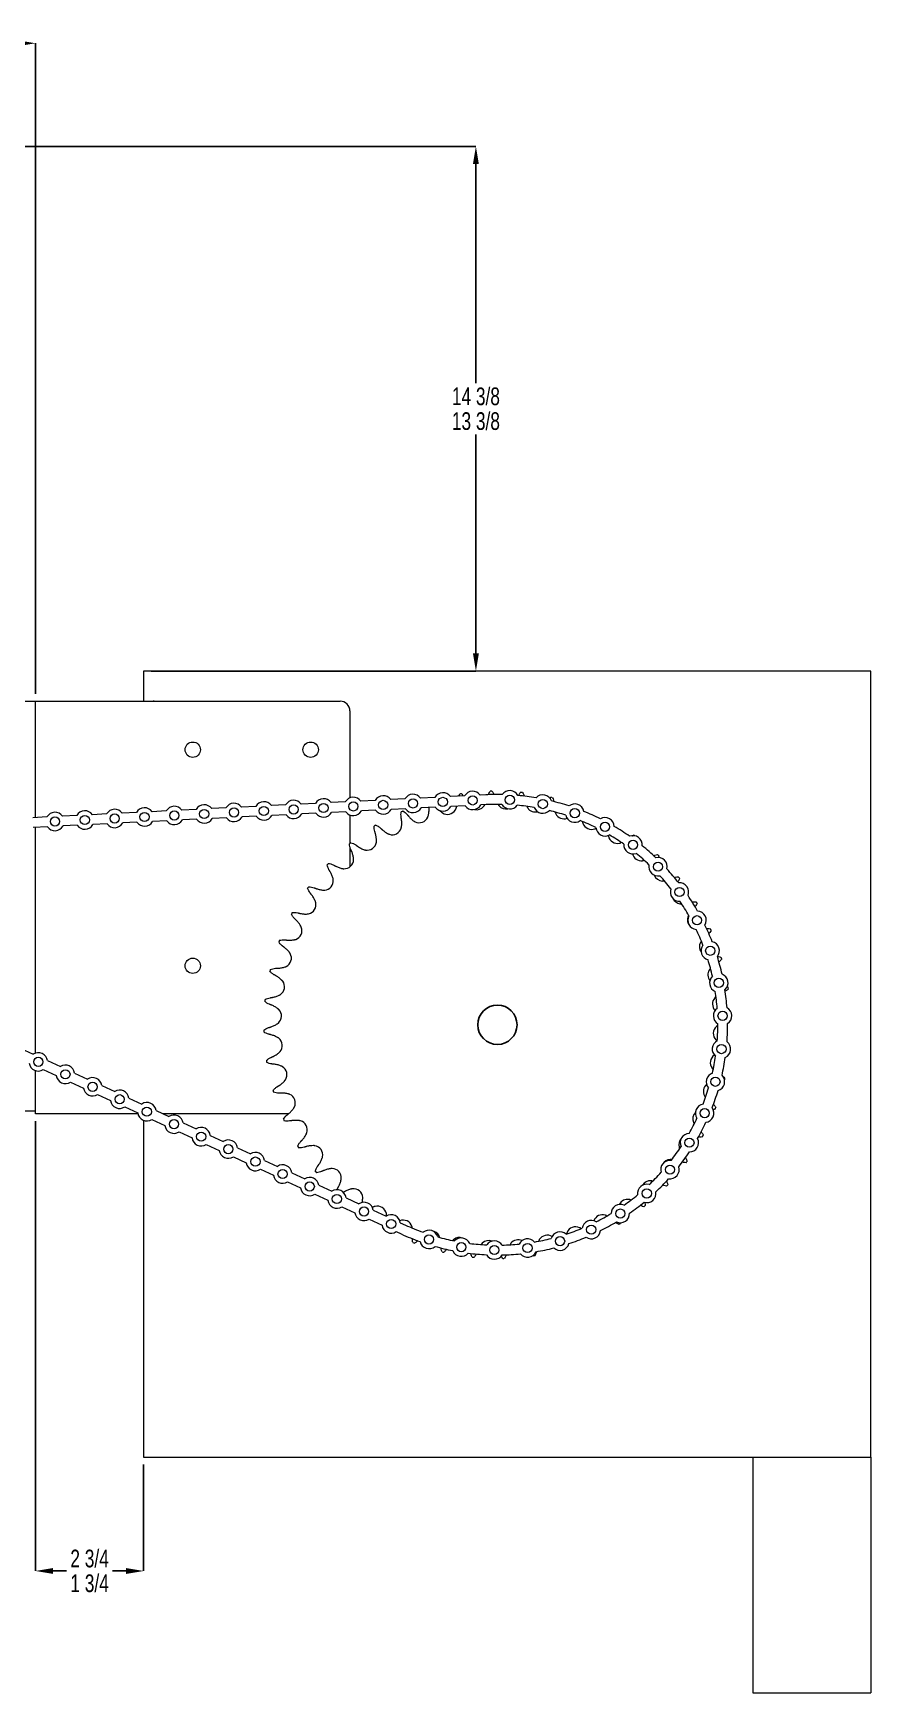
# Model space of a CAD drawing. Header units: inches. Extents: x 2.2 to 25.3, y 6.2 to 20.3.
# Drawn here: x 18.18 to 25.28, y 6.19 to 20.26 of the extents above; entities that cross this region are included whole.
import ezdxf

# ---------------------------------------------------------------- set-up
doc = ezdxf.new("R2010")
doc.units = ezdxf.units.IN
doc.header["$MEASUREMENT"] = 0
doc.header["$PDSIZE"] = -1
doc.layers.add('DIM', color=1, linetype='Continuous')
doc.styles.add('SLDTEXTSTYLE0', font='ARIAL.TTF', dxfattribs={"width": 0.7})
doc.dimstyles.new('SLDDIMSTYLE0', dxfattribs={"dimtxt": 0.15, "dimasz": 0.15, "dimexe": 0, "dimexo": 0.0625, "dimgap": 0.0375, "dimtad": 0, "dimtih": 1, "dimtoh": 1, "dimdec": 3, "dimlfac": 3, "dimrnd": 1e-09, "dimzin": 12, "dimdsep": 46, "dimtxsty": 'SLDTEXTSTYLE0', "dimsah": 1, "dimcen": 0.09, "dimadec": 0, "dimazin": 0, "dimtfac": 1, "dimtdec": 3, "dimtofl": 0, "dimtmove": 0, "dimatfit": 3, "dimfxl": 0, "dimtolj": 1, "dimtzin": 12, "dimarcsym": 0})
doc.dimstyles.new('SLDDIMSTYLE1', dxfattribs={"dimtxt": 0.15, "dimasz": 0.15, "dimexe": 0, "dimexo": 0.0625, "dimgap": 0.0375, "dimtad": 0, "dimtih": 1, "dimtoh": 1, "dimdec": 3, "dimlfac": 3, "dimrnd": 1e-09, "dimzin": 12, "dimdsep": 46, "dimtxsty": 'SLDTEXTSTYLE0', "dimsah": 1, "dimcen": 0.09, "dimadec": 0, "dimazin": 0, "dimlim": 1, "dimtm": 1, "dimtfac": 1, "dimtdec": 3, "dimtofl": 0, "dimtmove": 0, "dimatfit": 3, "dimfxl": 0, "dimtolj": 1, "dimtzin": 12, "dimarcsym": 0})
doc.dimstyles.new('SLDDIMSTYLE2', dxfattribs={"dimtxt": 0.15, "dimasz": 0.15, "dimexe": 0, "dimexo": 0.0625, "dimgap": 0.0375, "dimtad": 0, "dimtih": 1, "dimtoh": 1, "dimdec": 3, "dimlfac": 3, "dimrnd": 1e-09, "dimzin": 12, "dimdsep": 46, "dimtxsty": 'SLDTEXTSTYLE0', "dimsah": 1, "dimcen": 0.09, "dimadec": 0, "dimazin": 0, "dimlim": 1, "dimtp": 1, "dimtfac": 1, "dimtdec": 3, "dimtofl": 0, "dimtmove": 0, "dimatfit": 3, "dimfxl": 0, "dimtolj": 1, "dimtzin": 12, "dimarcsym": 0})

# ---------------------------------------------------------------- blocks, each defined once
blk = doc.blocks.new('*D9')
at = {"layer": 'DEFPOINTS', "color": 0}
for p in [(12.676, 20.178), (18.201, 14.597), (12.676, 13.723)]:
    blk.add_point(p, dxfattribs=at)
at = {"layer": 'DIM', "color": 0, "lineweight": -2}
for p, q in [((12.676, 13.786), (12.676, 20.178)), ((12.826, 20.178), (15.168, 20.178)), ((18.051, 20.178), (15.71, 20.178)), ((18.201, 14.66), (18.201, 20.178))]:
    blk.add_line(p, q, dxfattribs=at)
at = {"layer": 'DIM', "color": 0}
for points in [[(12.826, 20.203), (12.826, 20.153), (12.676, 20.178)], [(18.051, 20.203), (18.051, 20.153), (18.201, 20.178)]]:
    blk.add_solid(points, dxfattribs=at)
at = {"layer": 'DIM', "color": 0, "insert": (15.439, 20.255), "char_height": 0.15, "attachment_point": 2, "style": 'SLDTEXTSTYLE0'}
blk.add_mtext('\\A1;16 9/16', dxfattribs=at)
blk = doc.blocks.new('*D10')
at = {"layer": 'DEFPOINTS', "color": 0}
for p in [(18.201, 11.097), (19.118, 8.186), (19.118, 7.219)]:
    blk.add_point(p, dxfattribs=at)
at = {"layer": 'DIM', "color": 0, "lineweight": -2}
for p, q in [((18.201, 11.035), (18.201, 7.219)), ((19.118, 8.123), (19.118, 7.219)), ((18.351, 7.219), (18.465, 7.219)), ((18.968, 7.219), (18.855, 7.219))]:
    blk.add_line(p, q, dxfattribs=at)
at = {"layer": 'DIM', "color": 0}
for points in [[(18.351, 7.244), (18.351, 7.194), (18.201, 7.219)], [(18.968, 7.244), (18.968, 7.194), (19.118, 7.219)]]:
    blk.add_solid(points, dxfattribs=at)
at = {"layer": 'DIM', "color": 0, "insert": (18.66, 7.4), "char_height": 0.15, "attachment_point": 2, "style": 'SLDTEXTSTYLE0'}
blk.add_mtext('\\A1;\\S2 3\\/4^ 1 3\\/4;', dxfattribs=at)
blk = doc.blocks.new('*D11')
at = {"layer": 'DEFPOINTS', "color": 0}
for p in [(16.753, 19.303), (19.118, 14.852), (21.936, 14.852)]:
    blk.add_point(p, dxfattribs=at)
at = {"layer": 'DIM', "color": 0, "lineweight": -2}
for p, q in [((16.815, 19.303), (21.936, 19.303)), ((21.936, 19.153), (21.936, 17.295)), ((21.936, 15.002), (21.936, 16.86)), ((19.181, 14.852), (21.936, 14.852))]:
    blk.add_line(p, q, dxfattribs=at)
at = {"layer": 'DIM', "color": 0}
for points in [[(21.911, 19.153), (21.961, 19.153), (21.936, 19.303)], [(21.911, 15.002), (21.961, 15.002), (21.936, 14.852)]]:
    blk.add_solid(points, dxfattribs=at)
at = {"layer": 'DIM', "color": 0, "insert": (21.936, 17.258), "char_height": 0.15, "attachment_point": 2, "style": 'SLDTEXTSTYLE0'}
blk.add_mtext('\\A1;\\S14 3\\/8^ 13 3\\/8;', dxfattribs=at)

msp = doc.modelspace()

# ---------------------------------------------------------------- linework, layer by layer
at = {"color": 7, "linetype": 'Continuous', "lineweight": 15}
for p, q in [((19.118119, 14.852349), (19.118119, 14.597266)), ((25.284786, 14.852349), (19.118119, 14.852349)), ((25.284786, 8.185683), (25.284786, 14.852349)), ((17.980786, 14.597349), (18.201453, 14.597349)), ((18.201453, 14.597349), (18.201453, 14.597266)), ((18.201453, 14.597266), (18.534786, 14.597266)), ((18.201453, 13.610016), (18.201453, 14.597266)), ((18.534786, 14.597266), (20.784786, 14.597266)), ((19.201453, 14.602349), (19.201453, 14.597266)), ((19.201453, 14.602349), (19.201453, 14.597266)), ((20.868119, 14.513933), (20.868119, 13.777047)), ((22.019696, 13.802701), (21.972747, 13.800332)), ((19.31053, 13.665985), (19.189622, 13.659883)), ((19.563542, 13.678753), (19.442633, 13.672651)), ((19.816553, 13.691521), (19.695645, 13.685419)), ((20.069564, 13.704289), (19.948656, 13.698187)), ((20.322576, 13.717057), (20.201667, 13.710955)), ((20.575587, 13.729825), (20.454679, 13.723723)), ((20.828598, 13.742593), (20.70769, 13.736492)), ((20.832798, 13.659366), (20.71189, 13.653264)), ((21.08161, 13.755361), (20.960702, 13.74926)), ((21.08581, 13.672134), (20.964902, 13.666032)), ((21.334621, 13.768129), (21.213713, 13.762027)), ((21.338821, 13.684902), (21.217913, 13.6788)), ((21.587633, 13.780897), (21.466724, 13.774796)), ((21.591833, 13.69767), (21.470924, 13.691568)), ((21.840644, 13.793665), (21.719736, 13.787564)), ((21.844844, 13.710438), (21.723936, 13.704336)), ((22.023896, 13.719474), (21.976947, 13.717104)), ((18.298485, 13.614913), (18.177576, 13.608811)), ((18.302685, 13.531685), (18.181777, 13.525584)), ((18.201453, 11.612207), (18.201453, 13.526577)), ((18.551496, 13.627681), (18.430588, 13.621579)), ((18.555696, 13.544453), (18.434788, 13.538352)), ((18.804507, 13.640449), (18.683599, 13.634347)), ((18.808707, 13.557221), (18.687799, 13.55112)), ((19.057519, 13.653217), (18.936611, 13.647115)), ((19.061719, 13.569989), (18.940811, 13.563888)), ((19.31473, 13.582758), (19.193822, 13.576656)), ((19.567742, 13.595526), (19.446833, 13.589424)), ((19.820753, 13.608293), (19.699845, 13.602192)), ((20.073764, 13.621062), (19.952856, 13.61496)), ((20.326776, 13.63383), (20.205868, 13.627728)), ((20.579787, 13.646598), (20.458879, 13.640496)), ((20.868119, 13.631578), (20.868119, 13.390642)), ((20.868119, 13.359519), (20.868119, 13.192307)), ((18.072128, 11.653627), (18.182138, 11.603092)), ((18.302334, 11.547878), (18.412345, 11.497343)), ((18.201453, 11.097266), (18.201453, 11.463037)), ((18.267549, 11.472152), (18.377559, 11.421617)), ((18.532541, 11.442129), (18.642551, 11.391594)), ((18.497755, 11.366403), (18.607765, 11.315868)), ((18.762747, 11.33638), (18.872757, 11.285845)), ((18.727961, 11.260654), (18.837971, 11.210119)), ((18.958167, 11.154905), (19.068178, 11.10437)), ((18.992953, 11.230631), (19.102964, 11.180096)), ((19.22316, 11.124882), (19.33317, 11.074347)), ((18.201453, 11.119683), (17.980786, 11.119683)), ((18.534786, 11.097266), (18.201453, 11.097266)), ((19.069454, 11.097266), (18.534786, 11.097266)), ((19.118119, 11.041475), (19.118119, 8.185683)), ((19.188374, 11.049156), (19.298384, 10.998621)), ((20.346695, 11.097266), (19.283277, 11.097266)), ((19.453366, 11.019133), (19.563376, 10.968598)), ((19.41858, 10.943407), (19.52859, 10.892872)), ((19.683572, 10.913384), (19.793582, 10.862849)), ((19.648786, 10.837658), (19.758797, 10.787123)), ((19.878993, 10.731909), (19.989003, 10.681374)), ((19.913778, 10.807635), (20.023789, 10.7571)), ((20.143985, 10.701886), (20.253995, 10.651351)), ((20.109199, 10.62616), (20.219209, 10.575625)), ((20.374191, 10.596137), (20.484201, 10.545602)), ((20.339405, 10.520411), (20.449415, 10.469876)), ((20.604397, 10.490388), (20.714407, 10.439853)), ((20.569611, 10.414662), (20.679622, 10.364127)), ((20.799818, 10.308913), (20.909828, 10.258378)), ((20.834603, 10.384639), (20.944614, 10.334104)), ((21.06481, 10.27889), (21.17482, 10.228355)), ((21.030024, 10.203164), (21.140034, 10.152629)), ((21.295016, 10.173141), (21.337733, 10.153518)), ((21.26023, 10.097415), (21.302948, 10.077792)), ((19.118119, 8.185683), (25.284786, 8.185683)), ((24.284786, 8.185683), (24.284786, 6.185683)), ((24.284786, 8.185683), (25.284786, 8.185683)), ((25.284786, 8.185683), (25.284786, 6.185683)), ((24.284786, 6.185683), (25.284786, 6.185683))]:
    msp.add_line(p, q, dxfattribs=at)
at = {"color": 7, "linetype": 'Continuous', "lineweight": 15, "flags": 128}
msp.add_lwpolyline([(22.834268, 13.700585), (22.832452, 13.701288), (22.830635, 13.701989), (22.830075, 13.702205)], dxfattribs=at)
at = {"color": 7, "linetype": 'Continuous', "lineweight": 15}
for centre, radius in [((19.534786, 14.185683), 0.065083), ((20.534786, 14.185683), 0.065083), ((22.223886, 13.760587), 0.039), ((19.378682, 13.627704), 0.039), ((19.631693, 13.640472), 0.039), ((19.884705, 13.65324), 0.039), ((20.137716, 13.666009), 0.039), ((20.390727, 13.678777), 0.039), ((20.643739, 13.691545), 0.039), ((20.89675, 13.704313), 0.039), ((21.149761, 13.717081), 0.039), ((21.402773, 13.729849), 0.039), ((21.655784, 13.742617), 0.039), ((21.908796, 13.755385), 0.039), ((22.503359, 13.724286), 0.039), ((22.774456, 13.647281), 0.039), ((18.366636, 13.576632), 0.039), ((18.619648, 13.5894), 0.039), ((18.872659, 13.602168), 0.039), ((19.12567, 13.614936), 0.039), ((23.031281, 13.531246), 0.039), ((23.268249, 13.378704), 0.039), ((23.480209, 13.192973), 0.039), ((23.66255, 12.97809), 0.039), ((23.811309, 12.738728), 0.039), ((19.534786, 12.352349), 0.065083), ((23.92325, 12.480093), 0.039), ((23.995939, 12.207807), 0.039), ((24.027796, 11.927792), 0.039), ((24.018128, 11.646137), 0.039), ((18.224844, 11.537622), 0.039), ((18.45505, 11.431873), 0.039), ((23.967146, 11.368966), 0.039), ((18.685256, 11.326124), 0.039), ((18.915462, 11.220375), 0.039), ((19.145669, 11.114626), 0.039), ((23.875957, 11.102306), 0.039), ((19.375875, 11.008877), 0.039), ((19.606081, 10.903128), 0.039), ((23.746544, 10.851955), 0.039), ((19.836287, 10.797379), 0.039), ((20.066494, 10.69163), 0.039), ((20.2967, 10.585881), 0.039), ((23.581723, 10.623357), 0.039), ((20.526906, 10.480132), 0.039), ((23.385076, 10.421483), 0.039), ((20.757113, 10.374383), 0.039), ((20.987319, 10.268634), 0.039), ((23.16088, 10.250723), 0.039), ((21.217525, 10.162885), 0.039), ((22.914009, 10.114789), 0.039), ((21.537937, 10.031375), 0.039), ((21.812035, 9.965853), 0.039), ((22.374094, 9.958402), 0.039), ((22.649832, 10.016637), 0.039), ((22.092789, 9.941351), 0.039)]:
    msp.add_circle(centre, radius, dxfattribs=at)
msp.add_circle((22.118119, 11.852349), 0.166667)
for centre, radius, start, end in [((20.784786, 14.513933), 0.083333, 0, 90), ((21.402773, 13.729849), 0.078167, 35.1006361, 150.6772388), ((21.655784, 13.742617), 0.078167, 35.1006361, 150.6772388), ((22.118119, 11.852349), 1.982131, 98.8198129, 99.2700954), ((21.908796, 13.755385), 0.078167, 35.1006361, 150.6772388), ((22.118119, 11.852349), 1.952833, 88.7890858, 92.8889375), ((22.118119, 11.852349), 1.982131, 91.3198129, 91.7700954), ((22.223886, 13.760587), 0.078167, 28.0531859, 145.6019053), ((22.118119, 11.852349), 1.952833, 80.3325641, 84.8660053), ((22.118119, 11.852349), 1.982131, 83.8198129, 84.2700954), ((22.503359, 13.724286), 0.078167, 19.5966641, 137.1453836), ((18.619648, 13.5894), 0.078167, 35.1006361, 150.6772388), ((18.872659, 13.602168), 0.078167, 35.1006361, 150.6772388), ((19.12567, 13.614936), 0.078167, 35.1006361, 150.6772388), ((19.378682, 13.627704), 0.078167, 35.1006361, 150.6772388), ((19.631693, 13.640472), 0.078167, 35.1006361, 150.6772388), ((19.884705, 13.65324), 0.078167, 35.1006361, 150.6772388), ((20.137716, 13.666009), 0.078167, 35.1006361, 150.6772388), ((20.390727, 13.678777), 0.078167, 35.1006361, 150.6772388), ((20.643739, 13.691545), 0.078167, 35.1006361, 150.6772388), ((20.89675, 13.704313), 0.078167, 35.1006361, 150.6772388), ((20.89675, 13.704313), 0.078167, 215.1006361, 330.6772388), ((21.149761, 13.717081), 0.078167, 35.1006361, 150.6772388), ((21.149761, 13.717081), 0.078167, 215.1006361, 330.6772388), ((22.118119, 11.852349), 1.982131, 113.8198129, 114.2700954), ((21.402773, 13.729849), 0.078167, 215.1006361, 330.6772388), ((21.655784, 13.742617), 0.078167, 215.1006361, 330.6772388), ((21.694855, 13.716115), 0.079057, 236.8390564, 328.7508519), ((21.908796, 13.755385), 0.078167, 215.1006361, 330.6772388), ((21.941746, 13.755417), 0.079058, 256.4488683, 321.2508519), ((22.118119, 11.852349), 1.8695, 88.8323316, 92.8889375), ((22.191655, 13.762158), 0.079058, 221.8390564, 280.5978812), ((22.223886, 13.760587), 0.078167, 210.0361133, 323.6189779), ((22.118119, 11.852349), 1.8695, 80.3758099, 84.8227596), ((22.440306, 13.736221), 0.079058, 214.3390564, 284.0956948), ((22.503359, 13.724286), 0.078167, 201.5795915, 315.1624562), ((22.118119, 11.852349), 1.8695, 71.9192881, 76.3662378), ((22.118119, 11.852349), 1.982131, 76.3198129, 76.7700954), ((22.118119, 11.852349), 1.952833, 71.8760424, 76.4094836), ((22.774456, 13.647281), 0.078167, 11.1401424, 128.6888618), ((22.118119, 11.852349), 1.952833, 63.4195206, 67.9529619), ((18.366636, 13.576632), 0.078167, 35.1006361, 150.6772388), ((18.366636, 13.576632), 0.078167, 215.1006361, 330.6772388), ((18.619648, 13.5894), 0.078167, 215.1006361, 330.6772388), ((18.872659, 13.602168), 0.078167, 215.1006361, 330.6772388), ((19.12567, 13.614936), 0.078167, 215.1006361, 330.6772388), ((19.378682, 13.627704), 0.078167, 215.1006361, 330.6772388), ((19.631693, 13.640472), 0.078167, 215.1006361, 330.6772388), ((19.884705, 13.65324), 0.078167, 215.1006361, 330.6772388), ((20.137716, 13.666009), 0.078167, 215.1006361, 330.6772388), ((20.390727, 13.678777), 0.078167, 215.1006361, 330.6772388), ((20.643739, 13.691545), 0.078167, 215.1006361, 330.6772388), ((22.118119, 11.852349), 1.982131, 121.3198129, 121.7700954), ((21.226899, 13.54306), 0.079058, 251.8390564, 343.7508519), ((21.455206, 13.644923), 0.079058, 244.3390564, 336.2508519), ((22.683444, 13.67805), 0.079058, 206.8390564, 289.4057936), ((22.774456, 13.647281), 0.078167, 193.1230698, 306.7059345), ((22.118119, 11.852349), 1.8695, 63.4627664, 67.9097161), ((22.91691, 13.588641), 0.079058, 199.3390564, 291.2508519), ((23.031281, 13.531246), 0.078167, 184.666548, 298.2494127), ((23.031281, 13.531246), 0.078167, 2.6836206, 120.2323401), ((22.118119, 11.852349), 1.952833, 54.9629989, 59.4964401), ((22.118119, 11.852349), 1.982131, 128.8198129, 129.2700954), ((21.013842, 13.412268), 0.079058, 259.3390564, 351.2508519), ((23.136707, 13.469524), 0.079058, 191.8390564, 283.7508519), ((22.118119, 11.852349), 1.8695, 55.0062446, 59.4531944), ((23.268249, 13.378704), 0.078167, 176.2100263, 289.792891), ((23.268249, 13.378704), 0.078167, 354.2270989, 111.7758184), ((22.118119, 11.852349), 1.982131, 53.9662192, 54.2700954), ((20.819679, 13.254786), 0.079057, 266.8390564, 358.7508519), ((23.339077, 13.322736), 0.079057, 196.1819621, 276.2508519), ((22.118119, 11.852349), 1.8695, 46.5497229, 50.9966726), ((22.118119, 11.852349), 1.952833, 46.5064771, 51.0399184), ((23.480209, 13.192973), 0.078167, 345.7705772, 103.3192966), ((22.118119, 11.852349), 1.982131, 46.3198129, 46.7700954), ((22.118119, 11.852349), 1.982131, 136.3198129, 136.7700954), ((23.480209, 13.192973), 0.078167, 167.7535046, 281.3363692), ((23.520555, 13.15079), 0.079058, 201.122649, 268.7508519), ((22.118119, 11.852349), 1.8695, 38.0932012, 42.5401509), ((22.118119, 11.852349), 1.952833, 38.0499554, 42.5833967), ((22.118119, 11.852349), 1.982131, 38.8198129, 39.2700954), ((22.118119, 11.852349), 1.982131, 143.8198129, 144.2700954), ((20.647732, 13.073307), 0.079058, 274.3390564, 6.2508519), ((23.66255, 12.97809), 0.078167, 159.2969828, 272.8798475), ((23.66255, 12.97809), 0.078167, 337.3140554, 94.8627749), ((20.500945, 12.870938), 0.079058, 281.8390564, 13.7508519), ((23.678038, 12.956627), 0.079058, 204.2275635, 261.2508519), ((22.118119, 11.852349), 1.8695, 29.6366794, 34.0836291), ((22.118119, 11.852349), 1.952833, 29.5934337, 34.1268749), ((22.118119, 11.852349), 1.982131, 31.3198129, 31.7700954), ((23.811309, 12.738728), 0.078167, 328.8575337, 86.4062532), ((22.118119, 11.852349), 1.982131, 151.3198129, 151.7700954), ((20.381827, 12.65114), 0.079058, 289.3390564, 21.2508519), ((23.80883, 12.74357), 0.079057, 161.8390564, 218.4906425), ((23.811309, 12.738728), 0.078167, 150.8404611, 264.4233258), ((22.118119, 11.852349), 1.952833, 21.1369119, 25.6703532), ((22.118119, 11.852349), 1.982131, 158.8198129, 159.2700954), ((22.118119, 11.852349), 1.8695, 21.1801577, 25.6271074), ((23.910693, 12.515263), 0.079058, 154.3390564, 214.7125391), ((22.118119, 11.852349), 1.982131, 23.8198129, 24.2700954), ((23.92325, 12.480093), 0.078167, 320.4010119, 77.9497314), ((20.292419, 12.417674), 0.079058, 296.8390564, 28.7508519), ((23.92325, 12.480093), 0.078167, 142.3839393, 255.966804), ((22.118119, 11.852349), 1.8695, 12.723636, 17.1705857), ((22.118119, 11.852349), 1.952833, 12.6803902, 17.2138314), ((22.118119, 11.852349), 1.982131, 16.3198129, 16.7700954), ((22.118119, 11.852349), 1.982131, 166.3198129, 166.7700954), ((23.981885, 12.275614), 0.079058, 146.8390564, 218.5018146), ((23.995939, 12.207807), 0.078167, 133.9274176, 247.5102823), ((23.995939, 12.207807), 0.078167, 311.9444902, 69.4932097), ((20.234248, 12.174536), 0.079058, 304.3390564, 36.2508519), ((22.118119, 11.852349), 1.8695, 4.2671142, 8.7140639), ((22.118119, 11.852349), 1.952833, 4.2238684, 8.7573097), ((22.118119, 11.852349), 1.982131, 8.8198129, 9.2700954), ((22.118119, 11.852349), 1.982131, 173.8198129, 174.2700954), ((20.208311, 11.925885), 0.079058, 311.8390564, 43.7508519), ((24.021187, 12.028723), 0.079058, 139.3390564, 224.1719907), ((24.027796, 11.927792), 0.078167, 125.4708959, 239.0537605), ((24.027796, 11.927792), 0.078167, 303.4879685, 61.0366879), ((24.027928, 11.778814), 0.079057, 131.8390564, 223.7508519), ((22.118119, 11.852349), 1.8695, 355.8105925, 0.2575422), ((22.118119, 11.852349), 1.952833, 355.7673467, 0.300788), ((22.118119, 11.852349), 1.982131, 181.3198129, 181.7700954), ((20.215051, 11.675976), 0.079058, 319.3390564, 51.2508519), ((24.018128, 11.646137), 0.078167, 117.0143741, 230.5972388), ((24.018128, 11.646137), 0.078167, 295.0314467, 52.5801662), ((18.224844, 11.537622), 0.078167, 7.5392442, 123.115847), ((22.118119, 11.852349), 1.982131, 188.8198129, 189.2700954), ((24.001991, 11.530163), 0.079057, 124.3390564, 216.2508519), ((22.118119, 11.852349), 1.8695, 347.3540707, 351.8010204), ((22.118119, 11.852349), 1.952833, 347.310825, 351.8442662), ((18.224844, 11.537622), 0.078167, 187.5392442, 303.115847), ((18.45505, 11.431873), 0.078167, 187.5392442, 303.115847), ((18.45505, 11.431873), 0.078167, 7.5392442, 123.115847), ((18.685256, 11.326124), 0.078167, 7.5392442, 123.115847), ((20.254354, 11.429085), 0.079057, 326.8390564, 58.7508519), ((23.967146, 11.368966), 0.078167, 108.5578524, 222.1407171), ((23.967146, 11.368966), 0.078167, 286.574925, 44.1236445), ((18.685256, 11.326124), 0.078167, 187.5392442, 303.115847), ((18.915462, 11.220375), 0.078167, 7.5392442, 123.115847), ((22.118119, 11.852349), 1.982131, 196.3198129, 196.7700954), ((22.118119, 11.852349), 1.8695, 338.897549, 343.3444987), ((23.94382, 11.287024), 0.079058, 130.7964449, 208.7508519), ((22.118119, 11.852349), 1.952833, 338.8543032, 343.3877445), ((22.118119, 11.852349), 1.982131, 346.3198129, 346.7700954), ((18.915462, 11.220375), 0.078167, 187.5392442, 303.115847), ((19.145669, 11.114626), 0.078167, 7.5392442, 123.115847), ((20.325545, 11.189436), 0.079058, 334.3390564, 66.2508519), ((23.875957, 11.102306), 0.078167, 100.1013306, 213.6841953), ((23.875957, 11.102306), 0.078167, 278.1184032, 35.6671227), ((22.118119, 11.852349), 1.982131, 338.8198129, 339.2700954), ((19.145669, 11.114626), 0.078167, 187.5392442, 303.115847), ((19.375875, 11.008877), 0.078167, 187.5392442, 303.115847), ((19.375875, 11.008877), 0.078167, 7.5392442, 123.115847), ((19.606081, 10.903128), 0.078167, 7.5392442, 123.115847), ((22.118119, 11.852349), 1.982131, 203.8198129, 204.2700954), ((20.427409, 10.961129), 0.079057, 341.8390564, 73.7508519), ((22.118119, 11.852349), 1.8695, 330.4410273, 334.887977), ((23.854411, 11.053559), 0.079058, 135.4417623, 201.2508519), ((22.118119, 11.852349), 1.952833, 330.3977815, 334.9312227), ((19.606081, 10.903128), 0.078167, 187.5392442, 303.115847), ((19.836287, 10.797379), 0.078167, 7.5392442, 123.115847), ((23.735294, 10.833761), 0.079058, 138.0903908, 193.7508519), ((23.746544, 10.851955), 0.078167, 91.6448089, 205.2276736), ((23.746544, 10.851955), 0.078167, 269.6618815, 27.210601), ((22.118119, 11.852349), 1.982131, 331.3198129, 331.7700954), ((19.836287, 10.797379), 0.078167, 187.5392442, 303.115847), ((20.066494, 10.69163), 0.078167, 7.5392442, 123.115847), ((22.118119, 11.852349), 1.982131, 211.3198129, 211.7700954), ((20.558201, 10.748072), 0.079058, 349.3390564, 81.2508519), ((23.581723, 10.623357), 0.078167, 83.1882872, 196.7711518), ((23.588506, 10.631392), 0.079057, 94.3390564, 148.4975297), ((22.118119, 11.852349), 1.8695, 321.9845055, 326.4314552), ((22.118119, 11.852349), 1.952833, 321.9412598, 326.474701), ((20.066494, 10.69163), 0.078167, 187.5392442, 303.115847), ((20.2967, 10.585881), 0.078167, 187.5392442, 303.115847), ((20.2967, 10.585881), 0.078167, 7.5392442, 123.115847), ((20.526906, 10.480132), 0.078167, 7.5392442, 123.115847), ((22.118119, 11.852349), 1.982131, 218.8198129, 219.2700954), ((20.715683, 10.553909), 0.079058, 356.8390564, 88.7508519), ((22.118119, 11.852349), 1.8695, 313.5279838, 317.9749335), ((23.581723, 10.623357), 0.078167, 261.2053598, 18.7540792), ((22.118119, 11.852349), 1.982131, 323.8198129, 324.2700954), ((20.526906, 10.480132), 0.078167, 187.5392442, 303.115847), ((20.757113, 10.374383), 0.078167, 7.5392442, 123.115847), ((20.897162, 10.381962), 0.079057, 4.3390564, 96.2508519), ((23.385076, 10.421483), 0.078167, 74.7317654, 188.3146301), ((23.41656, 10.449913), 0.079057, 86.8390564, 148.8906445), ((23.385076, 10.421483), 0.078167, 252.748838, 10.2975575), ((22.118119, 11.852349), 1.952833, 313.484738, 318.0181793), ((22.118119, 11.852349), 1.982131, 316.3198129, 316.7700954), ((20.757113, 10.374383), 0.078167, 187.5392442, 303.115847), ((20.987319, 10.268634), 0.078167, 7.5392442, 123.115847), ((21.099531, 10.235175), 0.079057, 11.8390564, 103.7508519), ((23.16088, 10.250723), 0.078167, 66.2752437, 179.8581084), ((23.222397, 10.292431), 0.079058, 79.3390564, 152.9515459), ((22.118119, 11.852349), 1.8695, 305.071462, 309.5184118), ((22.118119, 11.852349), 1.952833, 305.0282163, 309.5616575), ((22.118119, 11.852349), 1.982131, 308.8198129, 309.2700954), ((20.987319, 10.268634), 0.078167, 187.5392442, 303.115847), ((21.217525, 10.162885), 0.078167, 187.5392442, 303.115847), ((21.217525, 10.162885), 0.078167, 7.5392442, 123.115847), ((21.319329, 10.116058), 0.079058, 19.3390564, 111.2508519), ((22.118119, 11.852349), 1.8695, 245.3275456, 250.3227596), ((22.781033, 10.059776), 0.079058, 64.3390564, 156.2508519), ((22.914009, 10.114789), 0.078167, 57.8187219, 171.4015866), ((23.009339, 10.161639), 0.079058, 71.8390564, 159.0258948), ((22.118119, 11.852349), 1.8695, 296.6149403, 301.06189), ((22.118119, 11.852349), 1.952833, 296.5716945, 301.1051358), ((23.16088, 10.250723), 0.078167, 244.2923163, 1.8410358), ((22.118119, 11.852349), 1.982131, 301.3198129, 301.7700954), ((22.118119, 11.852349), 1.952833, 245.3275456, 250.3660053), ((22.118119, 11.852349), 1.982131, 248.8198129, 249.2700954), ((21.537937, 10.031375), 0.078167, 193.5531859, 311.1019053), ((21.537937, 10.031375), 0.078167, 15.5361133, 129.1189779), ((21.552794, 10.026649), 0.079057, 26.8390564, 81.2935135), ((22.118119, 11.852349), 1.8695, 254.3323316, 258.7792813), ((21.795932, 9.968478), 0.079057, 71.6786056, 126.2508519), ((21.812035, 9.965853), 0.078167, 23.992635, 137.5754997), ((22.118119, 11.852349), 1.8695, 262.7888533, 267.2358031), ((22.044583, 9.942541), 0.079057, 69.7203155, 133.7508519), ((22.092789, 9.941351), 0.078167, 32.4491567, 146.0320214), ((22.294493, 9.949281), 0.079058, 65.3526666, 141.2508519), ((22.374094, 9.958402), 0.078167, 40.9056785, 154.4885431), ((22.118119, 11.852349), 1.8695, 279.7018968, 284.1488465), ((22.541384, 9.988584), 0.079057, 58.7479283, 148.7508519), ((22.649832, 10.016637), 0.078167, 49.3622002, 162.9450649), ((22.649832, 10.016637), 0.078167, 227.3792728, 344.9279923), ((22.118119, 11.852349), 1.8695, 288.1584186, 292.6053683), ((22.118119, 11.852349), 1.952833, 288.1151728, 292.648614), ((22.914009, 10.114789), 0.078167, 235.8357946, 353.384514), ((22.118119, 11.852349), 1.952833, 254.2890858, 258.8225271), ((22.118119, 11.852349), 1.982131, 256.3198129, 256.7700954), ((21.812035, 9.965853), 0.078167, 202.0097076, 319.5584271), ((22.118119, 11.852349), 1.952833, 262.7456076, 267.2790488), ((22.118119, 11.852349), 1.982131, 263.8198129, 264.2700954), ((22.092789, 9.941351), 0.078167, 210.4662293, 328.0149488), ((22.118119, 11.852349), 1.8695, 271.2453751, 275.6923248), ((22.118119, 11.852349), 1.952833, 271.2021293, 275.7355706), ((22.118119, 11.852349), 1.982131, 271.3198129, 271.7700954), ((22.374094, 9.958402), 0.078167, 218.9227511, 336.4714705), ((22.118119, 11.852349), 1.982131, 278.8198129, 279.2700954), ((22.118119, 11.852349), 1.952833, 279.6586511, 284.1920923)]:
    msp.add_arc(centre, radius, start, end, dxfattribs=at)
for points in [[(21.791739, 13.791197), (21.79882, 13.808594)], [(21.539057, 13.682431), (21.538864, 13.694997)], [(21.628563, 13.671012), (21.643035, 13.656409)], [(21.643035, 13.656409), (21.651611, 13.649933)], [(21.762443, 13.675103), (21.76738, 13.684648)], [(21.76738, 13.684648), (21.775174, 13.706922)], [(22.003402, 13.705934), (22.009543, 13.714753)], [(22.009543, 13.714753), (22.011614, 13.718854)], [(22.126148, 13.717898), (22.132756, 13.709423)], [(22.369582, 13.70089), (22.375027, 13.691625)], [(22.563267, 13.773288), (22.571748, 13.781874)], [(22.834268, 13.700585), (22.835311, 13.694898)], [(21.126182, 13.521258), (21.142976, 13.505712)], [(21.305137, 13.591191), (21.301803, 13.613832)], [(21.302799, 13.520938), (21.305097, 13.531436)], [(21.352504, 13.636454), (21.367126, 13.618849)], [(21.411623, 13.578964), (21.42097, 13.573663)], [(21.527568, 13.613084), (21.531218, 13.623192)], [(22.608714, 13.652253), (22.612903, 13.642357)], [(22.839452, 13.572819), (22.842313, 13.562461)], [(22.945564, 13.51496), (22.955292, 13.519526)], [(20.916832, 13.377506), (20.935512, 13.364285)], [(21.085128, 13.4702), (21.078867, 13.492212)], [(21.091979, 13.400243), (21.092888, 13.41095)], [(21.192298, 13.471976), (21.202258, 13.467941)], [(23.058491, 13.459328), (23.059332, 13.453304)], [(23.155499, 13.392732), (23.16574, 13.39599)], [(23.260216, 13.454912), (23.275615, 13.461402)], [(20.882794, 13.321527), (20.873713, 13.342533)], [(20.898717, 13.253062), (20.898221, 13.263797)], [(20.988815, 13.337276), (20.999216, 13.334575)], [(23.347685, 13.244149), (23.358263, 13.246042)], [(23.487043, 13.285839), (23.483547, 13.269532)], [(20.701596, 13.147715), (20.689851, 13.167356)], [(20.72632, 13.081915), (20.724426, 13.092493)], [(20.728036, 13.207659), (20.748282, 13.196989)], [(20.804655, 13.177169), (20.815319, 13.175848)], [(20.544635, 12.95174), (20.530427, 12.96968)], [(20.563025, 13.014621), (20.58449, 13.006686)], [(20.642968, 12.994393), (20.653714, 12.994476)], [(23.518832, 13.071751), (23.529567, 13.072248)], [(20.577736, 12.88973), (20.574478, 12.89997)], [(23.666013, 12.87849), (23.67672, 12.877581)], [(20.414597, 12.736954), (20.398169, 12.752886)], [(20.424622, 12.801698), (20.44694, 12.796632)], [(20.455509, 12.679794), (20.450943, 12.689522)], [(20.506521, 12.792077), (20.517164, 12.793562)], [(23.737746, 12.77817), (23.73371, 12.768211)], [(20.315196, 12.57253), (20.337983, 12.570421)], [(20.39765, 12.573682), (20.408008, 12.576543)], [(23.844734, 12.558846), (23.839433, 12.549499)], [(20.313707, 12.507031), (20.29534, 12.520683)], [(20.36173, 12.455701), (20.355933, 12.464749)], [(20.243691, 12.265907), (20.223699, 12.277045)], [(20.236617, 12.33104), (20.259485, 12.331923)], [(20.318216, 12.342944), (20.328112, 12.347133)], [(23.922179, 12.327434), (23.915703, 12.318858)], [(20.269579, 12.103813), (20.278844, 12.109257)], [(20.298003, 12.221285), (20.291074, 12.229499)], [(24.066749, 12.174748), (24.074364, 12.171648)], [(20.205747, 12.017707), (20.184472, 12.02614)], [(20.190232, 12.081359), (20.212789, 12.08522)], [(20.265418, 11.980555), (20.257477, 11.987795)], [(23.968756, 12.087892), (23.961216, 12.080235)], [(20.176834, 11.827761), (20.198694, 11.834532)], [(20.252571, 11.860378), (20.261045, 11.866986)], [(23.983668, 11.84432), (23.975193, 11.837713)], [(20.200524, 11.766678), (20.178331, 11.772262)], [(20.264534, 11.737633), (20.255716, 11.743774)], [(23.97082, 11.724143), (23.978762, 11.716904)], [(20.196651, 11.574582), (20.217441, 11.584149)], [(20.267483, 11.616807), (20.275023, 11.624464)], [(20.228112, 11.517115), (20.205379, 11.519754)], [(20.295365, 11.496673), (20.285821, 11.50161)], [(23.938236, 11.483414), (23.945165, 11.4752)], [(20.249346, 11.326157), (20.268708, 11.338355)], [(20.288038, 11.273287), (20.265156, 11.272936)], [(20.31406, 11.377265), (20.320535, 11.385841)], [(20.357385, 11.261798), (20.347277, 11.265448)], [(20.391505, 11.145853), (20.396806, 11.1552)], [(23.874509, 11.248998), (23.880306, 11.239949)], [(23.966355, 11.136201), (23.946384, 11.132536)], [(20.334015, 11.086734), (20.35162, 11.101356)], [(20.379277, 11.039368), (20.356637, 11.036033)], [(20.44953, 11.037029), (20.439033, 11.039327)], [(23.780729, 11.024905), (23.785296, 11.015177)], [(20.449211, 10.860412), (20.464757, 10.877207)], [(20.498492, 10.926528), (20.502528, 10.936488)], [(20.500269, 10.819358), (20.478257, 10.813097)], [(20.570226, 10.826209), (20.559518, 10.827118)], [(20.633192, 10.723045), (20.635894, 10.733446)], [(23.593271, 10.710306), (23.582525, 10.710223)], [(23.658502, 10.814969), (23.66176, 10.804729)], [(20.592963, 10.651062), (20.606183, 10.669742)], [(20.648942, 10.617024), (20.627936, 10.607943)], [(20.717407, 10.632947), (20.706672, 10.632451)], [(20.758142, 10.450983), (20.76281, 10.462266)], [(20.76281, 10.462266), (20.773479, 10.482512)], [(20.7933, 10.538885), (20.79462, 10.549549)], [(20.822753, 10.435826), (20.811083, 10.428847)], [(20.888554, 10.46055), (20.877976, 10.458657)], [(23.431584, 10.52753), (23.420919, 10.52885)], [(20.976075, 10.377198), (20.975993, 10.387944)], [(21.070499, 10.308709), (21.056699, 10.302063)], [(21.080739, 10.311966), (21.070499, 10.308709)], [(23.247424, 10.367423), (23.237022, 10.370124)], [(21.178392, 10.240752), (21.176907, 10.251394)], [(21.178338, 10.228787), (21.178392, 10.240752)], [(21.396787, 10.13188), (21.393926, 10.142238)], [(23.04394, 10.232723), (23.033981, 10.236758)], [(23.161698, 10.173347), (23.161736, 10.167205)], [(21.627524, 10.052446), (21.623336, 10.062342)], [(21.749184, 10.032233), (21.74097, 10.025304)], [(21.989913, 9.999649), (21.982674, 9.991707)], [(22.232836, 9.998764), (22.226695, 9.989946)], [(22.473796, 10.029596), (22.468859, 10.020051)], [(22.705021, 10.081507), (22.703882, 10.076051)], [(22.70867, 10.091615), (22.705021, 10.081507)], [(22.824616, 10.125735), (22.815268, 10.131036)]]:
    msp.add_open_spline(points, degree=1, dxfattribs=at)
for points, knots in [([(21.814204, 13.811043), (21.819508, 13.805811), (21.825078, 13.800317), (21.829027, 13.793417), (21.829215, 13.793088)], [0, 0, 0, 0, 0.952392071, 1, 1, 1, 1]), ([(22.041838, 13.803025), (22.042972, 13.806588), (22.046486, 13.817634), (22.05269, 13.827114), (22.056893, 13.833535)], [0, 0, 0, 0, 0.322591229, 1, 1, 1, 1]), ([(22.072465, 13.833955), (22.076866, 13.82796), (22.083687, 13.81867), (22.087866, 13.807635), (22.089348, 13.803721)], [0, 0, 0, 0, 0.645333825, 1, 1, 1, 1]), ([(22.296955, 13.795996), (22.29859, 13.799484), (22.303558, 13.810081), (22.311012, 13.818757), (22.316013, 13.824577)], [0, 0, 0, 0, 0.32905045, 1, 1, 1, 1]), ([(22.331507, 13.822961), (22.335087, 13.816442), (22.340654, 13.806305), (22.343363, 13.794778), (22.344331, 13.790664)], [0, 0, 0, 0, 0.643095375, 1, 1, 1, 1]), ([(21.301803, 13.613832), (21.301045, 13.621427), (21.299506, 13.636861), (21.302079, 13.651739), (21.303387, 13.659296)], [0, 0, 0, 0, 0.492061206, 1, 1, 1, 1]), ([(21.317612, 13.665643), (21.323915, 13.661702), (21.336714, 13.6537), (21.347188, 13.64226), (21.352504, 13.636454)], [0, 0, 0, 0, 0.492439282, 1, 1, 1, 1]), ([(21.531218, 13.623192), (21.533594, 13.632858), (21.538422, 13.652496), (21.538843, 13.672349), (21.539057, 13.682431)], [0, 0, 0, 0, 0.492206787, 1, 1, 1, 1]), ([(22.586898, 13.77825), (22.589605, 13.771322), (22.593725, 13.760781), (22.594896, 13.749256), (22.595297, 13.745306)], [0, 0, 0, 0, 0.6571939888, 1, 1, 1, 1]), ([(21.078867, 13.492212), (21.077124, 13.499643), (21.073583, 13.514744), (21.074193, 13.52983), (21.074503, 13.537493)], [0, 0, 0, 0, 0.492061189, 1, 1, 1, 1]), ([(21.087778, 13.545643), (21.094542, 13.542559), (21.108275, 13.536295), (21.120153, 13.52632), (21.126182, 13.521258)], [0, 0, 0, 0, 0.492439583, 1, 1, 1, 1]), ([(21.305097, 13.531436), (21.306192, 13.541329), (21.308416, 13.56143), (21.306241, 13.581168), (21.305137, 13.591191)], [0, 0, 0, 0, 0.492206221, 1, 1, 1, 1]), ([(21.367126, 13.618849), (21.373628, 13.611561), (21.386842, 13.596749), (21.403275, 13.584955), (21.411623, 13.578964)], [0, 0, 0, 0, 0.491992723, 1, 1, 1, 1]), ([(20.873713, 13.342533), (20.871015, 13.349673), (20.865534, 13.364183), (20.864169, 13.37922), (20.863476, 13.386858)], [0, 0, 0, 0, 0.4920615839, 1, 1, 1, 1]), ([(20.875574, 13.39667), (20.882682, 13.394495), (20.897116, 13.390078), (20.910194, 13.381739), (20.916832, 13.377506)], [0, 0, 0, 0, 0.4924424814, 1, 1, 1, 1]), ([(21.092888, 13.41095), (21.092682, 13.420902), (21.092263, 13.441121), (21.087531, 13.460407), (21.085128, 13.4702)], [0, 0, 0, 0, 0.492205011, 1, 1, 1, 1]), ([(21.142976, 13.505712), (21.150374, 13.499335), (21.165409, 13.486374), (21.18324, 13.476827), (21.192298, 13.471976)], [0, 0, 0, 0, 0.49199122, 1, 1, 1, 1]), ([(20.898221, 13.263797), (20.896717, 13.273637), (20.893663, 13.293628), (20.886454, 13.312131), (20.882794, 13.321527)], [0, 0, 0, 0, 0.492205856, 1, 1, 1, 1]), ([(20.935512, 13.364285), (20.943678, 13.358929), (20.960276, 13.348041), (20.979201, 13.340903), (20.988815, 13.337276)], [0, 0, 0, 0, 0.491992593, 1, 1, 1, 1]), ([(23.443358, 13.285548), (23.446731, 13.287294), (23.457078, 13.29265), (23.468224, 13.294981), (23.475736, 13.296553)], [0, 0, 0, 0, 0.326022161, 1, 1, 1, 1]), ([(20.689851, 13.167356), (20.686245, 13.174083), (20.678916, 13.187754), (20.6756, 13.202484), (20.673916, 13.209966)], [0, 0, 0, 0, 0.4920605716, 1, 1, 1, 1]), ([(20.68463, 13.221274), (20.691961, 13.220045), (20.706848, 13.217549), (20.720902, 13.210989), (20.728036, 13.207659)], [0, 0, 0, 0, 0.492440221, 1, 1, 1, 1]), ([(20.724426, 13.092493), (20.721651, 13.102052), (20.716014, 13.121474), (20.706451, 13.138878), (20.701596, 13.147715)], [0, 0, 0, 0, 0.492205589, 1, 1, 1, 1]), ([(20.748282, 13.196989), (20.757077, 13.192745), (20.774955, 13.184117), (20.794649, 13.179509), (20.804655, 13.177169)], [0, 0, 0, 0, 0.49199262, 1, 1, 1, 1]), ([(23.618476, 13.100106), (23.622252, 13.101475), (23.633412, 13.105521), (23.644976, 13.106407), (23.652627, 13.106993)], [0, 0, 0, 0, 0.338339984, 1, 1, 1, 1]), ([(23.66244, 13.094895), (23.660375, 13.087749), (23.657259, 13.076969), (23.651229, 13.067197), (23.649197, 13.063903)], [0, 0, 0, 0, 0.662901407, 1, 1, 1, 1]), ([(20.530427, 12.96968), (20.525974, 12.975878), (20.516923, 12.988475), (20.511713, 13.002647), (20.509067, 13.009845)], [0, 0, 0, 0, 0.4920609654, 1, 1, 1, 1]), ([(20.518213, 13.022454), (20.525642, 13.022193), (20.540727, 13.021662), (20.555518, 13.016992), (20.563025, 13.014621)], [0, 0, 0, 0, 0.49244118, 1, 1, 1, 1]), ([(20.574478, 12.89997), (20.570479, 12.909085), (20.562355, 12.927605), (20.550603, 12.943612), (20.544635, 12.95174)], [0, 0, 0, 0, 0.492205748, 1, 1, 1, 1]), ([(20.58449, 13.006686), (20.593765, 13.003626), (20.612615, 12.997405), (20.632743, 12.995408), (20.642968, 12.994393)], [0, 0, 0, 0, 0.491992482, 1, 1, 1, 1]), ([(23.768451, 12.893585), (23.772391, 12.894454), (23.784002, 12.897014), (23.795601, 12.896383), (23.803263, 12.895966)], [0, 0, 0, 0, 0.339366764, 1, 1, 1, 1]), ([(23.811413, 12.88269), (23.808422, 12.87588), (23.803791, 12.865337), (23.796331, 12.856209), (23.793689, 12.852976)], [0, 0, 0, 0, 0.6458810485, 1, 1, 1, 1]), ([(20.398169, 12.752886), (20.392945, 12.75845), (20.382327, 12.769757), (20.375312, 12.783128), (20.371749, 12.789919)], [0, 0, 0, 0, 0.492061166, 1, 1, 1, 1]), ([(20.379171, 12.803614), (20.38657, 12.804325), (20.401596, 12.805767), (20.41687, 12.803068), (20.424622, 12.801698)], [0, 0, 0, 0, 0.492440039, 1, 1, 1, 1]), ([(20.450943, 12.689522), (20.445788, 12.698037), (20.435316, 12.715338), (20.421575, 12.729674), (20.414597, 12.736954)], [0, 0, 0, 0, 0.492205294, 1, 1, 1, 1]), ([(20.44694, 12.796632), (20.456534, 12.794808), (20.476035, 12.791101), (20.496251, 12.791748), (20.506521, 12.792077)], [0, 0, 0, 0, 0.491990427, 1, 1, 1, 1]), ([(23.890765, 12.669295), (23.894609, 12.669624), (23.906278, 12.670621), (23.917524, 12.668503), (23.925066, 12.667082)], [0, 0, 0, 0, 0.329430687, 1, 1, 1, 1]), ([(20.29534, 12.520683), (20.289434, 12.525517), (20.277432, 12.535343), (20.268731, 12.547683), (20.264312, 12.553951)], [0, 0, 0, 0, 0.49206055, 1, 1, 1, 1]), ([(20.269883, 12.568498), (20.277126, 12.570168), (20.291835, 12.573559), (20.307331, 12.572877), (20.315196, 12.57253)], [0, 0, 0, 0, 0.492441129, 1, 1, 1, 1]), ([(20.337983, 12.570421), (20.347734, 12.569865), (20.367552, 12.568735), (20.387511, 12.572015), (20.39765, 12.573682)], [0, 0, 0, 0, 0.491990806, 1, 1, 1, 1]), ([(23.931413, 12.652856), (23.927555, 12.646497), (23.921527, 12.63656), (23.912854, 12.628412), (23.90973, 12.625478)], [0, 0, 0, 0, 0.639904247, 1, 1, 1, 1]), ([(20.355933, 12.464749), (20.349711, 12.472519), (20.33707, 12.488305), (20.321575, 12.500725), (20.313707, 12.507031)], [0, 0, 0, 0, 0.492206158, 1, 1, 1, 1]), ([(23.983771, 12.430814), (23.987106, 12.430653), (23.99828, 12.430113), (24.008665, 12.426672), (24.015951, 12.424258)], [0, 0, 0, 0, 0.298444472, 1, 1, 1, 1]), ([(24.020387, 12.409326), (24.015735, 12.403523), (24.008517, 12.394519), (23.998928, 12.38762), (23.995519, 12.385167)], [0, 0, 0, 0, 0.644561866, 1, 1, 1, 1]), ([(20.223699, 12.277045), (20.217213, 12.281067), (20.20403, 12.289242), (20.193794, 12.30034), (20.188594, 12.305978)], [0, 0, 0, 0, 0.492059658, 1, 1, 1, 1]), ([(20.192219, 12.321128), (20.199182, 12.323729), (20.213322, 12.329011), (20.228775, 12.330357), (20.236617, 12.33104)], [0, 0, 0, 0, 0.492440643, 1, 1, 1, 1]), ([(20.291074, 12.229499), (20.283891, 12.23639), (20.269298, 12.250391), (20.252315, 12.260682), (20.243691, 12.265907)], [0, 0, 0, 0, 0.492205451, 1, 1, 1, 1]), ([(20.259485, 12.331923), (20.269225, 12.332645), (20.289021, 12.334111), (20.308381, 12.339969), (20.318216, 12.342944)], [0, 0, 0, 0, 0.491992872, 1, 1, 1, 1]), ([(24.076813, 12.156265), (24.07145, 12.15111), (24.063332, 12.143307), (24.053187, 12.137841), (24.049743, 12.135986)], [0, 0, 0, 0, 0.660562141, 1, 1, 1, 1]), ([(20.184472, 12.02614), (20.177516, 12.029281), (20.16338, 12.035665), (20.151782, 12.045333), (20.145891, 12.050244)], [0, 0, 0, 0, 0.492060625, 1, 1, 1, 1]), ([(20.147507, 12.065737), (20.154071, 12.069225), (20.167401, 12.076308), (20.182546, 12.079659), (20.190232, 12.081359)], [0, 0, 0, 0, 0.4924427507, 1, 1, 1, 1]), ([(20.257477, 11.987795), (20.249456, 11.99369), (20.23316, 12.005666), (20.214979, 12.013652), (20.205747, 12.017707)], [0, 0, 0, 0, 0.492204934, 1, 1, 1, 1]), ([(20.212789, 12.08522), (20.222351, 12.087207), (20.241787, 12.091245), (20.260216, 12.099579), (20.269579, 12.103813)], [0, 0, 0, 0, 0.491990223, 1, 1, 1, 1]), ([(20.136514, 11.806695), (20.142566, 11.81101), (20.154857, 11.819772), (20.169435, 11.825071), (20.176834, 11.827761)], [0, 0, 0, 0, 0.492442568, 1, 1, 1, 1]), ([(20.198694, 11.834532), (20.207915, 11.83775), (20.226657, 11.84429), (20.243841, 11.854959), (20.252571, 11.860378)], [0, 0, 0, 0, 0.491994194, 1, 1, 1, 1]), ([(20.178331, 11.772262), (20.171024, 11.774468), (20.156175, 11.778952), (20.143415, 11.787023), (20.136934, 11.791123)], [0, 0, 0, 0, 0.492060836, 1, 1, 1, 1]), ([(20.255716, 11.743774), (20.246994, 11.748571), (20.229275, 11.758317), (20.210207, 11.763862), (20.200524, 11.766678)], [0, 0, 0, 0, 0.492206534, 1, 1, 1, 1]), ([(20.159426, 11.548434), (20.164863, 11.553502), (20.175906, 11.563793), (20.189667, 11.57095), (20.196651, 11.574582)], [0, 0, 0, 0, 0.492440316, 1, 1, 1, 1]), ([(20.217441, 11.584149), (20.226163, 11.588543), (20.243891, 11.597474), (20.259535, 11.610294), (20.267483, 11.616807)], [0, 0, 0, 0, 0.491992048, 1, 1, 1, 1]), ([(20.205379, 11.519754), (20.197847, 11.520987), (20.18254, 11.523495), (20.168836, 11.529832), (20.161874, 11.53305)], [0, 0, 0, 0, 0.492059533, 1, 1, 1, 1]), ([(20.285821, 11.50161), (20.276548, 11.505228), (20.257708, 11.512578), (20.238079, 11.515587), (20.228112, 11.517115)], [0, 0, 0, 0, 0.492206384, 1, 1, 1, 1]), ([(24.027715, 11.417312), (24.02892, 11.416515), (24.036652, 11.4114), (24.042612, 11.404525), (24.047644, 11.398721)], [0, 0, 0, 0, 0.155772843, 1, 1, 1, 1]), ([(20.215851, 11.295373), (20.220581, 11.301108), (20.230186, 11.312752), (20.242895, 11.321644), (20.249346, 11.326157)], [0, 0, 0, 0, 0.492439696, 1, 1, 1, 1]), ([(20.265156, 11.272936), (20.257527, 11.273176), (20.242024, 11.273665), (20.227609, 11.278158), (20.220287, 11.280441)], [0, 0, 0, 0, 0.492061277, 1, 1, 1, 1]), ([(20.268708, 11.338355), (20.276782, 11.34385), (20.293193, 11.355018), (20.30703, 11.369771), (20.31406, 11.377265)], [0, 0, 0, 0, 0.491992536, 1, 1, 1, 1]), ([(20.347277, 11.265448), (20.337611, 11.267824), (20.317973, 11.272653), (20.298119, 11.273073), (20.288038, 11.273287)], [0, 0, 0, 0, 0.492206787, 1, 1, 1, 1]), ([(20.35162, 11.101356), (20.358908, 11.107858), (20.37372, 11.121072), (20.385514, 11.137505), (20.391505, 11.145853)], [0, 0, 0, 0, 0.491992723, 1, 1, 1, 1]), ([(23.949262, 11.176545), (23.952204, 11.174066), (23.961151, 11.166528), (23.967598, 11.157086), (23.971926, 11.150748)], [0, 0, 0, 0, 0.328785684, 1, 1, 1, 1]), ([(20.304826, 11.051843), (20.308766, 11.058145), (20.316769, 11.070944), (20.328209, 11.081418), (20.334015, 11.086734)], [0, 0, 0, 0, 0.492439282, 1, 1, 1, 1]), ([(20.356637, 11.036033), (20.349042, 11.035275), (20.333607, 11.033736), (20.31873, 11.03631), (20.311173, 11.037617)], [0, 0, 0, 0, 0.492061206, 1, 1, 1, 1]), ([(20.439033, 11.039327), (20.429139, 11.040422), (20.409039, 11.042646), (20.3893, 11.040472), (20.379277, 11.039368)], [0, 0, 0, 0, 0.492206221, 1, 1, 1, 1]), ([(20.424826, 10.822009), (20.42791, 10.828772), (20.434173, 10.842505), (20.444148, 10.854383), (20.449211, 10.860412)], [0, 0, 0, 0, 0.492439583, 1, 1, 1, 1]), ([(20.464757, 10.877207), (20.471133, 10.884604), (20.484094, 10.899639), (20.493642, 10.91747), (20.498492, 10.926528)], [0, 0, 0, 0, 0.49199122, 1, 1, 1, 1]), ([(23.857067, 10.901085), (23.849675, 10.900261), (23.838464, 10.899011), (23.827068, 10.900855), (23.823187, 10.901483)], [0, 0, 0, 0, 0.659402729, 1, 1, 1, 1]), ([(23.845026, 10.943733), (23.847747, 10.940756), (23.855768, 10.931983), (23.861019, 10.921625), (23.864489, 10.91478)], [0, 0, 0, 0, 0.339235166, 1, 1, 1, 1]), ([(20.478257, 10.813097), (20.470826, 10.811355), (20.455725, 10.807814), (20.440638, 10.808423), (20.432975, 10.808733)], [0, 0, 0, 0, 0.492061189, 1, 1, 1, 1]), ([(20.559518, 10.827118), (20.549567, 10.826912), (20.529348, 10.826493), (20.510062, 10.821761), (20.500269, 10.819358)], [0, 0, 0, 0, 0.492205011, 1, 1, 1, 1]), ([(20.606183, 10.669742), (20.61154, 10.677908), (20.622427, 10.694506), (20.629566, 10.713431), (20.633192, 10.723045)], [0, 0, 0, 0, 0.491992593, 1, 1, 1, 1]), ([(23.711675, 10.726067), (23.713977, 10.722772), (23.720776, 10.713037), (23.724625, 10.702093), (23.727172, 10.694854)], [0, 0, 0, 0, 0.338524088, 1, 1, 1, 1]), ([(20.573799, 10.609804), (20.575974, 10.616912), (20.580391, 10.631346), (20.58873, 10.644424), (20.592963, 10.651062)], [0, 0, 0, 0, 0.4924424814, 1, 1, 1, 1]), ([(20.627936, 10.607943), (20.620796, 10.605246), (20.606286, 10.599764), (20.591249, 10.598399), (20.583611, 10.597706)], [0, 0, 0, 0, 0.4920615839, 1, 1, 1, 1]), ([(20.706672, 10.632451), (20.696832, 10.630948), (20.676841, 10.627893), (20.658338, 10.620684), (20.648942, 10.617024)], [0, 0, 0, 0, 0.492205856, 1, 1, 1, 1]), ([(23.718025, 10.682245), (23.710589, 10.682403), (23.699047, 10.682649), (23.687729, 10.686058), (23.683703, 10.687272)], [0, 0, 0, 0, 0.6442202934, 1, 1, 1, 1]), ([(20.773479, 10.482512), (20.777724, 10.491308), (20.786352, 10.509185), (20.790959, 10.52888), (20.7933, 10.538885)], [0, 0, 0, 0, 0.49199262, 1, 1, 1, 1]), ([(20.877976, 10.458657), (20.868416, 10.455882), (20.848995, 10.450244), (20.831591, 10.440682), (20.822753, 10.435826)], [0, 0, 0, 0, 0.492205589, 1, 1, 1, 1]), ([(23.551609, 10.483425), (23.544258, 10.484556), (23.53277, 10.486322), (23.521923, 10.491217), (23.518018, 10.49298)], [0, 0, 0, 0, 0.639929503, 1, 1, 1, 1]), ([(23.5513, 10.527147), (23.553053, 10.523762), (23.558416, 10.513403), (23.560751, 10.502245), (23.562322, 10.494733)], [0, 0, 0, 0, 0.326801767, 1, 1, 1, 1]), ([(20.971316, 10.344696), (20.971529, 10.345414), (20.974598, 10.355799), (20.975363, 10.366882), (20.976075, 10.377198)], [0, 0, 0, 0, 0.069099287, 1, 1, 1, 1]), ([(23.360665, 10.308029), (23.353522, 10.310105), (23.342472, 10.313317), (23.332454, 10.319518), (23.328911, 10.321711)], [0, 0, 0, 0, 0.646314856, 1, 1, 1, 1]), ([(23.36777, 10.346239), (23.368423, 10.34437), (23.371657, 10.335105), (23.372272, 10.325505), (23.372763, 10.317841)], [0, 0, 0, 0, 0.201703197, 1, 1, 1, 1]), ([(23.14846, 10.159056), (23.141645, 10.162036), (23.131385, 10.166521), (23.1225, 10.173758), (23.119518, 10.176188)], [0, 0, 0, 0, 0.664265347, 1, 1, 1, 1]), ([(21.401971, 10.004113), (21.400206, 10.011338), (21.397423, 10.022727), (21.397804, 10.034728), (21.397943, 10.039116)], [0, 0, 0, 0, 0.634347458, 1, 1, 1, 1]), ([(21.442212, 10.021092), (21.439766, 10.018191), (21.432259, 10.009286), (21.422857, 10.002869), (21.416518, 9.998542)], [0, 0, 0, 0, 0.3258169079, 1, 1, 1, 1]), ([(21.649341, 9.926449), (21.646642, 9.93338), (21.642445, 9.944162), (21.641263, 9.955949), (21.640841, 9.960159)], [0, 0, 0, 0, 0.64282623, 1, 1, 1, 1]), ([(21.687364, 9.949037), (21.685211, 9.945667), (21.678829, 9.935678), (21.670205, 9.927947), (21.664491, 9.922824)], [0, 0, 0, 0, 0.337404806, 1, 1, 1, 1]), ([(21.904732, 9.881738), (21.901144, 9.888253), (21.895676, 9.898181), (21.893008, 9.909472), (21.892091, 9.913353)], [0, 0, 0, 0, 0.656220197, 1, 1, 1, 1]), ([(21.93954, 9.909212), (21.937827, 9.905549), (21.932787, 9.894771), (21.92522, 9.885947), (21.920225, 9.880121)], [0, 0, 0, 0, 0.339851133, 1, 1, 1, 1]), ([(22.163774, 9.870744), (22.159211, 9.876632), (22.154302, 9.882967), (22.151227, 9.890513), (22.151011, 9.891044)], [0, 0, 0, 0, 0.929590758, 1, 1, 1, 1]), ([(22.194548, 9.902095), (22.193371, 9.898388), (22.189819, 9.887195), (22.183543, 9.877588), (22.179345, 9.871164)], [0, 0, 0, 0, 0.331232083, 1, 1, 1, 1]), ([(22.448237, 9.927721), (22.447611, 9.924243), (22.445593, 9.91304), (22.440755, 9.903017), (22.437418, 9.896105)], [0, 0, 0, 0, 0.31040726, 1, 1, 1, 1])]:
    msp.add_open_spline(points, degree=3, knots=knots, dxfattribs=at)

# ---------------------------------------------------------------- dimensions: what is measured, and where the dimension line sits
at = {"layer": 'DIM'}
for base, p1, p2, dimstyle, picture, middle in [((12.676442, 20.177683), (18.201453, 14.597266), (12.676442, 13.723366), 'SLDDIMSTYLE0', '*D9', (15.438947, 20.177683)), ((19.118119, 7.219495), (18.201453, 11.097266), (19.118119, 8.185683), 'SLDDIMSTYLE1', '*D10', (18.659786, 7.219495))]:
    dim = msp.add_linear_dim(base=base, p1=p1, p2=p2, dimstyle=dimstyle, override={"dimdec": 4, "dimlunit": 5, "dimfrac": 2}, dxfattribs=at)
    dim.commit()
    dim.dimension.update_dxf_attribs({"geometry": picture, "text_midpoint": middle})
dim = msp.add_linear_dim(base=(21.935604, 14.852349), p1=(16.752953, 19.302683), p2=(19.118119, 14.852349), angle=90, dimstyle='SLDDIMSTYLE2', override={"dimdec": 4, "dimlunit": 5, "dimfrac": 2}, dxfattribs=at)
dim.commit()
dim.dimension.update_dxf_attribs({"geometry": '*D11', "text_midpoint": (21.935604, 17.077516)})

doc.saveas('drawing.dxf')
